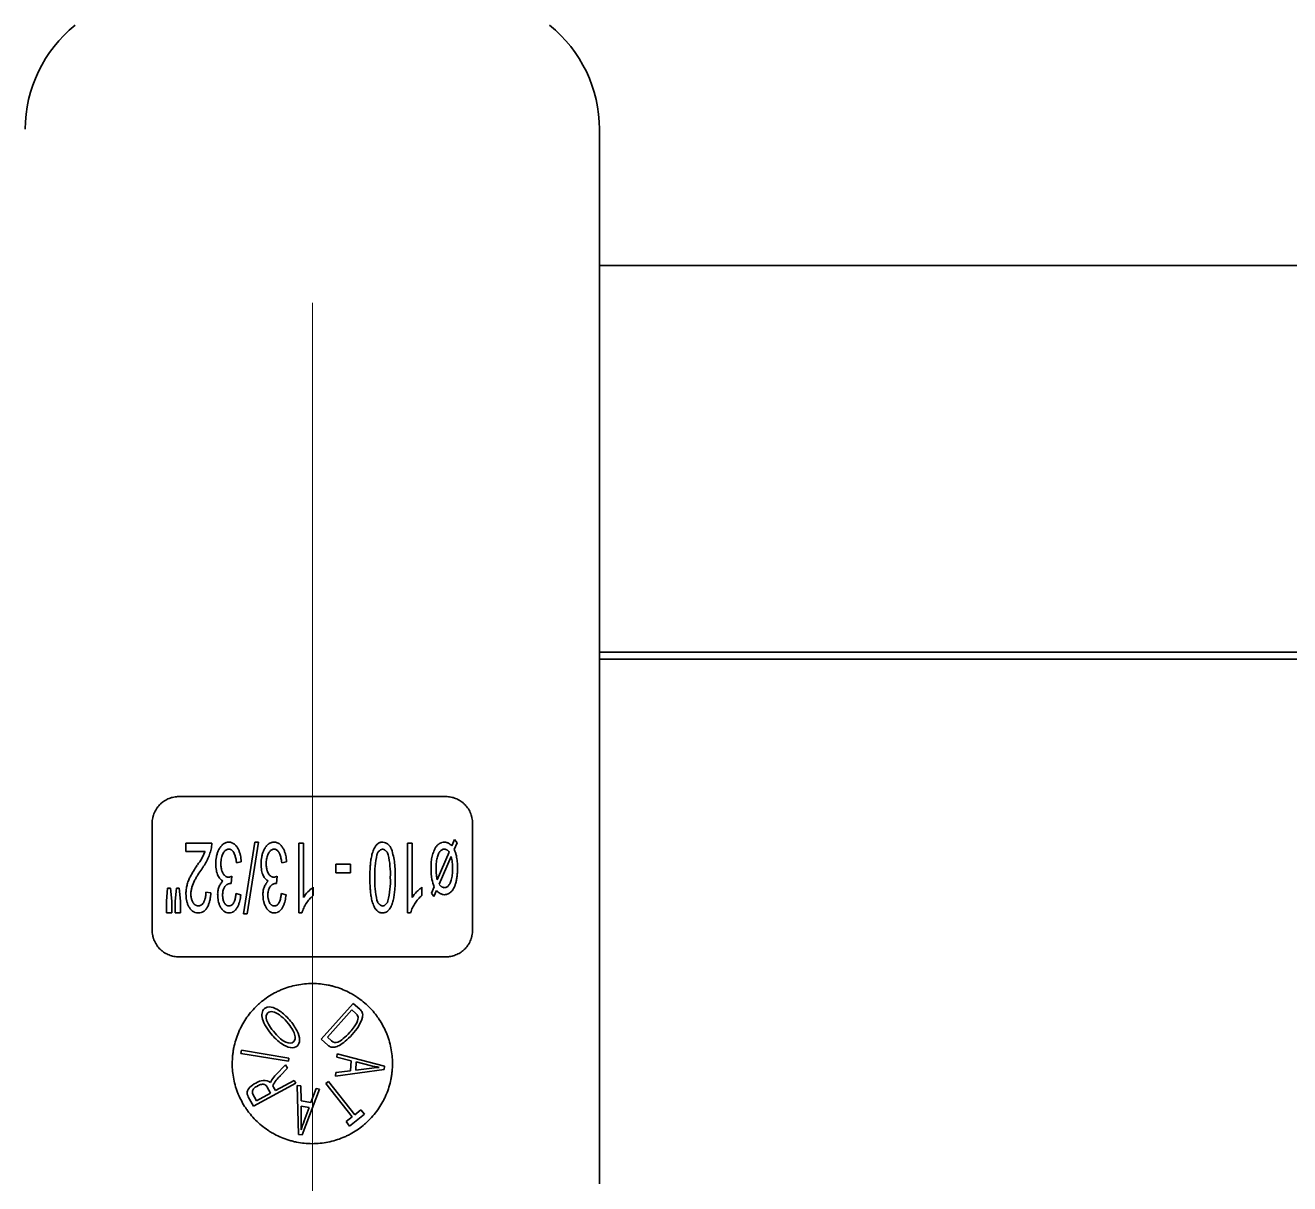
# Model space of a CAD drawing. Extents: x 5997 to 10491, y -672 to 3708.
# Drawn here: x 8643.92 to 8691.27, y 2699.13 to 2742.52 of the extents above; entities that cross this region are included whole.
import ezdxf

# ---------------------------------------------------------------- set-up
doc = ezdxf.new("R2010")
doc.units = 0
doc.header["$LTSCALE"] = 5
doc.layers.get('0').update_dxf_attribs({"linetype": 'CONTINUOUS', "lineweight": 0})
doc.layers.add('1', color=7, linetype='CONTINUOUS', true_color=0xffffff)

msp = doc.modelspace()

# ---------------------------------------------------------------- linework, layer by layer
at = {"color": 4}
msp.add_line((8654.673, 2732.126), (8654.673, 2632.126), dxfattribs=at)
at = {"layer": '1', "color": 7, "linetype": 'Continuous', "lineweight": 35}
for p, q in [((8665.423, 2699.126), (8665.423, 2738.626)), ((9198.073, 2733.526), (8665.423, 2733.526)), ((8850.538, 2719.037), (8665.423, 2719.037)), ((8850.551, 2718.778), (8665.423, 2718.778)), ((8659.673, 2713.626), (8649.673, 2713.626)), ((8648.673, 2708.626), (8648.673, 2712.626)), ((8660.673, 2712.626), (8660.673, 2708.626)), ((8649.939, 2711.879), (8650.904, 2711.879)), ((8649.939, 2711.879), (8649.939, 2711.571)), ((8652.093, 2709.235), (8652.515, 2711.922)), ((8652.659, 2711.922), (8652.237, 2709.235)), ((8652.515, 2711.922), (8652.659, 2711.922)), ((8654.164, 2711.879), (8654.342, 2711.879)), ((8654.164, 2711.879), (8654.164, 2709.279)), ((8654.342, 2709.845), (8654.342, 2711.879)), ((8658.234, 2711.879), (8658.412, 2711.879)), ((8658.234, 2711.879), (8658.234, 2709.279)), ((8658.412, 2709.845), (8658.412, 2711.879)), ((8659.897, 2711.778), (8660, 2712.017)), ((8660.095, 2711.89), (8659.988, 2711.643)), ((8660, 2712.017), (8660.095, 2711.89)), ((8650.654, 2711.571), (8649.939, 2711.571)), ((8659.35, 2710.513), (8659.796, 2711.548)), ((8659.875, 2711.381), (8659.425, 2710.341)), ((8652.009, 2711.189), (8651.831, 2711.147)), ((8653.706, 2711.189), (8653.527, 2711.147)), ((8655.551, 2711.098), (8656.102, 2711.098)), ((8655.551, 2711.098), (8655.551, 2710.777)), ((8656.102, 2710.777), (8656.102, 2711.098)), ((8651.637, 2710.366), (8651.657, 2710.646)), ((8653.333, 2710.367), (8653.353, 2710.646)), ((8656.102, 2710.777), (8655.551, 2710.777)), ((8649.205, 2709.705), (8649.253, 2710.2)), ((8649.253, 2710.2), (8649.36, 2710.2)), ((8649.36, 2710.2), (8649.409, 2709.705)), ((8649.534, 2709.705), (8649.58, 2710.2)), ((8649.58, 2710.2), (8649.689, 2710.2)), ((8649.689, 2710.2), (8649.738, 2709.705)), ((8650.686, 2710.053), (8650.87, 2710.02)), ((8651.813, 2710), (8651.992, 2709.942)), ((8653.51, 2710), (8653.688, 2709.942)), ((8654.701, 2709.92), (8654.701, 2710.229)), ((8658.771, 2709.92), (8658.771, 2710.229)), ((8659.13, 2710.004), (8659.237, 2710.25)), ((8659.227, 2709.879), (8659.13, 2710.004)), ((8659.324, 2710.106), (8659.227, 2709.879)), ((8649.205, 2709.705), (8649.205, 2709.279)), ((8649.409, 2709.279), (8649.409, 2709.705)), ((8649.534, 2709.705), (8649.534, 2709.279)), ((8649.738, 2709.279), (8649.738, 2709.705)), ((8649.409, 2709.279), (8649.205, 2709.279)), ((8649.738, 2709.279), (8649.534, 2709.279)), ((8652.237, 2709.235), (8652.093, 2709.235)), ((8654.278, 2709.279), (8654.164, 2709.279)), ((8658.352, 2709.279), (8658.234, 2709.279)), ((8649.673, 2707.626), (8659.673, 2707.626)), ((8656.205, 2705.878), (8655.006, 2704.535)), ((8655.237, 2704.614), (8656.152, 2705.64)), ((8656.152, 2705.64), (8656.306, 2705.502)), ((8656.448, 2705.661), (8656.205, 2705.878)), ((8655.006, 2704.535), (8655.248, 2704.319)), ((8655.391, 2704.477), (8655.237, 2704.614)), ((8652.019, 2704.127), (8652, 2704.01)), ((8652, 2704.01), (8653.775, 2703.716)), ((8653.795, 2703.834), (8652.019, 2704.127)), ((8653.775, 2703.716), (8653.795, 2703.834)), ((8655.589, 2703.866), (8655.597, 2703.992)), ((8655.589, 2703.866), (8656.127, 2703.735)), ((8657.372, 2703.535), (8655.597, 2703.992)), ((8656.127, 2703.735), (8656.104, 2703.357)), ((8656.299, 2703.382), (8656.318, 2703.687)), ((8656.318, 2703.687), (8656.84, 2703.556)), ((8653.673, 2703.584), (8653.31, 2703.209)), ((8653.47, 2703.171), (8653.744, 2703.454)), ((8653.744, 2703.454), (8653.673, 2703.584)), ((8655.545, 2703.151), (8657.364, 2703.408)), ((8655.545, 2703.151), (8655.553, 2703.287)), ((8656.104, 2703.357), (8655.553, 2703.287)), ((8656.803, 2703.444), (8656.299, 2703.382)), ((8657.372, 2703.535), (8657.364, 2703.408)), ((8652.464, 2702.033), (8654.049, 2702.887)), ((8652.986, 2702.74), (8653.107, 2702.515)), ((8653.288, 2702.613), (8653.218, 2702.743)), ((8653.992, 2702.992), (8653.288, 2702.613)), ((8654.049, 2702.887), (8653.992, 2702.992)), ((8654.239, 2702.788), (8654.105, 2702.811)), ((8654.105, 2702.811), (8654.16, 2700.975)), ((8654.239, 2702.788), (8654.248, 2702.234)), ((8655.276, 2702.956), (8655.183, 2702.882)), ((8655.183, 2702.882), (8656.166, 2701.636)), ((8656.26, 2701.71), (8655.276, 2702.956)), ((8652.275, 2702.385), (8652.464, 2702.033)), ((8652.583, 2702.233), (8652.433, 2702.511)), ((8653.107, 2702.515), (8652.583, 2702.233)), ((8654.286, 2700.953), (8654.935, 2702.667)), ((8654.811, 2702.689), (8654.621, 2702.169)), ((8654.935, 2702.667), (8654.811, 2702.689)), ((8654.621, 2702.169), (8654.248, 2702.234)), ((8654.251, 2702.037), (8654.258, 2701.529)), ((8654.251, 2702.037), (8654.553, 2701.984)), ((8654.553, 2701.984), (8654.365, 2701.479)), ((8656.492, 2701.893), (8656.26, 2701.71)), ((8656.624, 2701.727), (8656.492, 2701.893)), ((8656.166, 2701.636), (8655.933, 2701.452)), ((8655.933, 2701.452), (8656.065, 2701.285)), ((8656.065, 2701.285), (8656.624, 2701.727)), ((8654.16, 2700.975), (8654.286, 2700.953))]:
    msp.add_line(p, q, dxfattribs=at)
for centre, radius, start, end in [((8648.923, 2738.626), 5, 128.8492, 180), ((8660.423, 2738.626), 5, 0, 51.1508), ((8656.178, 2705.358), 0.405, 27.0957, 48.2605), ((8655.053, 2705.825), 1.569, 315.1419, 342.8269), ((8656.131, 2705.306), 0.263, 17.1388, 48.2605), ((8656.241, 2705.434), 0.317, 346.8867, 20.1022), ((8655.544, 2704.648), 0.23, 228.2605, 291.4392), ((8657.875, 2695.403), 8.112, 94.9161, 97.5911), ((8657.885, 2707.727), 4.3, 255.9385, 260.5571), ((8652.664, 2702.551), 0.235, 101.8972, 189.9808), ((8652.854, 2702.534), 0.462, 56.3406, 129.2567), ((8653.486, 2702.814), 0.39, 149.005, 164.3647), ((8654.357, 2702.193), 1.459, 135.875, 145.744), ((8654.037, 2702.43), 0.922, 127.4414, 155.8018), ((8653.394, 2702.837), 0.2, 188.3447, 208.311), ((8646.148, 2701.348), 8.112, 358.6035, 1.2786), ((8658.396, 2699.982), 4.3, 159.6259, 164.2445)]:
    msp.add_arc(centre, radius, start, end, dxfattribs=at)
for points, knots in [([(8648.673, 2712.626), (8648.673, 2712.698), (8648.68, 2712.768), (8648.699, 2712.853), (8648.703, 2712.87), (8648.712, 2712.904), (8648.717, 2712.921), (8648.733, 2712.97), (8648.746, 2713.002), (8648.774, 2713.065), (8648.789, 2713.095), (8648.814, 2713.139), (8648.823, 2713.153), (8648.841, 2713.181), (8648.85, 2713.195), (8648.899, 2713.263), (8648.942, 2713.312), (8649.001, 2713.367), (8649.013, 2713.378), (8649.037, 2713.398), (8649.05, 2713.409), (8649.088, 2713.438), (8649.114, 2713.456), (8649.194, 2713.506), (8649.25, 2713.534), (8649.337, 2713.569), (8649.367, 2713.579), (8649.426, 2713.596), (8649.457, 2713.603), (8649.548, 2713.62), (8649.61, 2713.626), (8649.673, 2713.626)], [0, 0, 0, 0, 0.125, 0.125, 0.15625, 0.15625, 0.1875, 0.1875, 0.25, 0.25, 0.3125, 0.3125, 0.34375, 0.34375, 0.375, 0.375, 0.5, 0.5, 0.53125, 0.53125, 0.5625, 0.5625, 0.625, 0.625, 0.75, 0.75, 0.8125, 0.8125, 0.875, 0.875, 1, 1, 1, 1]), ([(8660.673, 2712.626), (8660.673, 2712.698), (8660.665, 2712.768), (8660.647, 2712.853), (8660.643, 2712.87), (8660.634, 2712.904), (8660.629, 2712.921), (8660.612, 2712.97), (8660.6, 2713.002), (8660.572, 2713.065), (8660.557, 2713.095), (8660.532, 2713.139), (8660.523, 2713.153), (8660.505, 2713.181), (8660.495, 2713.195), (8660.447, 2713.263), (8660.404, 2713.312), (8660.345, 2713.367), (8660.333, 2713.378), (8660.308, 2713.398), (8660.296, 2713.409), (8660.258, 2713.438), (8660.232, 2713.456), (8660.152, 2713.506), (8660.096, 2713.534), (8660.008, 2713.569), (8659.979, 2713.579), (8659.919, 2713.596), (8659.889, 2713.603), (8659.798, 2713.62), (8659.736, 2713.626), (8659.673, 2713.626)], [0, 0, 0, 0, 0.125, 0.125, 0.15625, 0.15625, 0.1875, 0.1875, 0.25, 0.25, 0.3125, 0.3125, 0.34375, 0.34375, 0.375, 0.375, 0.5, 0.5, 0.53125, 0.53125, 0.5625, 0.5625, 0.625, 0.625, 0.75, 0.75, 0.8125, 0.8125, 0.875, 0.875, 1, 1, 1, 1]), ([(8651.548, 2711.922), (8651.526, 2711.922), (8651.494, 2711.92), (8651.463, 2711.913), (8651.443, 2711.907), (8651.433, 2711.904), (8651.403, 2711.892), (8651.384, 2711.883), (8651.356, 2711.866), (8651.347, 2711.86), (8651.33, 2711.847), (8651.322, 2711.84), (8651.297, 2711.818), (8651.282, 2711.803), (8651.254, 2711.771), (8651.24, 2711.754), (8651.215, 2711.718), (8651.203, 2711.7), (8651.181, 2711.662), (8651.171, 2711.642), (8651.143, 2711.584), (8651.127, 2711.543), (8651.106, 2711.48), (8651.1, 2711.459), (8651.089, 2711.416), (8651.084, 2711.395), (8651.063, 2711.286), (8651.056, 2711.198), (8651.056, 2711.11)], [0, 0, 0, 0, 0.0625, 0.09375, 0.09375, 0.125, 0.125, 0.1875, 0.1875, 0.21875, 0.21875, 0.25, 0.25, 0.3125, 0.3125, 0.375, 0.375, 0.4375, 0.4375, 0.5, 0.5, 0.625, 0.625, 0.6875, 0.6875, 0.75, 0.75, 1, 1, 1, 1]), ([(8652.009, 2711.189), (8652.007, 2711.229), (8652.004, 2711.269), (8651.993, 2711.347), (8651.987, 2711.386), (8651.97, 2711.464), (8651.959, 2711.502), (8651.941, 2711.558), (8651.934, 2711.577), (8651.919, 2711.614), (8651.911, 2711.632), (8651.885, 2711.686), (8651.865, 2711.721), (8651.83, 2711.769), (8651.818, 2711.784), (8651.798, 2711.806), (8651.791, 2711.813), (8651.776, 2711.827), (8651.769, 2711.834), (8651.746, 2711.853), (8651.731, 2711.864), (8651.705, 2711.88), (8651.697, 2711.885), (8651.679, 2711.893), (8651.653, 2711.905), (8651.625, 2711.913), (8651.596, 2711.919), (8651.587, 2711.92), (8651.567, 2711.922), (8651.557, 2711.922), (8651.548, 2711.922)], [0, 0, 0, 0, 0.125, 0.125, 0.25, 0.25, 0.375, 0.375, 0.4375, 0.4375, 0.5, 0.5, 0.625, 0.625, 0.6875, 0.6875, 0.71875, 0.71875, 0.75, 0.75, 0.8125, 0.8125, 0.84375, 0.84375, 0.875, 0.9375, 0.9375, 0.96875, 0.96875, 1, 1, 1, 1]), ([(8653.244, 2711.922), (8653.222, 2711.922), (8653.19, 2711.919), (8653.158, 2711.912), (8653.137, 2711.906), (8653.126, 2711.903), (8653.096, 2711.891), (8653.077, 2711.881), (8653.049, 2711.863), (8653.04, 2711.857), (8653.023, 2711.844), (8653.014, 2711.837), (8652.99, 2711.815), (8652.975, 2711.799), (8652.946, 2711.766), (8652.933, 2711.749), (8652.914, 2711.722), (8652.908, 2711.713), (8652.897, 2711.694), (8652.88, 2711.666), (8652.865, 2711.638), (8652.837, 2711.579), (8652.821, 2711.538), (8652.801, 2711.476), (8652.795, 2711.455), (8652.784, 2711.412), (8652.78, 2711.391), (8652.759, 2711.284), (8652.753, 2711.197), (8652.753, 2711.11)], [0, 0, 0, 0, 0.0625, 0.09375, 0.09375, 0.125, 0.125, 0.1875, 0.1875, 0.21875, 0.21875, 0.25, 0.25, 0.3125, 0.3125, 0.375, 0.375, 0.40625, 0.40625, 0.4375, 0.5, 0.5, 0.625, 0.625, 0.6875, 0.6875, 0.75, 0.75, 1, 1, 1, 1]), ([(8653.706, 2711.189), (8653.701, 2711.268), (8653.692, 2711.346), (8653.667, 2711.461), (8653.657, 2711.498), (8653.638, 2711.554), (8653.632, 2711.573), (8653.617, 2711.61), (8653.609, 2711.628), (8653.583, 2711.682), (8653.564, 2711.717), (8653.529, 2711.765), (8653.516, 2711.781), (8653.49, 2711.811), (8653.476, 2711.824), (8653.454, 2711.844), (8653.446, 2711.85), (8653.43, 2711.862), (8653.422, 2711.867), (8653.396, 2711.883), (8653.379, 2711.892), (8653.351, 2711.903), (8653.342, 2711.907), (8653.323, 2711.912), (8653.313, 2711.915), (8653.284, 2711.92), (8653.264, 2711.922), (8653.244, 2711.922)], [0, 0, 0, 0, 0.25, 0.25, 0.375, 0.375, 0.4375, 0.4375, 0.5, 0.5, 0.625, 0.625, 0.6875, 0.6875, 0.75, 0.75, 0.78125, 0.78125, 0.8125, 0.8125, 0.875, 0.875, 0.90625, 0.90625, 0.9375, 0.9375, 1, 1, 1, 1]), ([(8656.827, 2710.596), (8656.827, 2710.661), (8656.828, 2710.725), (8656.831, 2710.853), (8656.834, 2710.917), (8656.842, 2711.045), (8656.848, 2711.108), (8656.863, 2711.236), (8656.872, 2711.299), (8656.891, 2711.393), (8656.897, 2711.425), (8656.913, 2711.487), (8656.922, 2711.517), (8656.941, 2711.578), (8656.952, 2711.609), (8656.978, 2711.668), (8656.992, 2711.696), (8657.016, 2711.738), (8657.024, 2711.751), (8657.043, 2711.778), (8657.052, 2711.79), (8657.073, 2711.814), (8657.083, 2711.826), (8657.106, 2711.848), (8657.119, 2711.858), (8657.144, 2711.877), (8657.158, 2711.885), (8657.179, 2711.895), (8657.186, 2711.899), (8657.201, 2711.905), (8657.208, 2711.907), (8657.231, 2711.914), (8657.246, 2711.918), (8657.277, 2711.922), (8657.292, 2711.922), (8657.308, 2711.922)], [0, 0, 0, 0, 0.125, 0.125, 0.25, 0.25, 0.375, 0.375, 0.5, 0.5, 0.5625, 0.5625, 0.625, 0.625, 0.6875, 0.6875, 0.75, 0.75, 0.78125, 0.78125, 0.8125, 0.8125, 0.84375, 0.84375, 0.875, 0.875, 0.90625, 0.90625, 0.921875, 0.921875, 0.9375, 0.9375, 0.96875, 0.96875, 1, 1, 1, 1]), ([(8657.308, 2711.924), (8657.345, 2711.919), (8657.38, 2711.91), (8657.431, 2711.888), (8657.448, 2711.88), (8657.479, 2711.86), (8657.494, 2711.85), (8657.515, 2711.832), (8657.522, 2711.826), (8657.536, 2711.813), (8657.542, 2711.807), (8657.561, 2711.786), (8657.584, 2711.757), (8657.603, 2711.725), (8657.615, 2711.699), (8657.619, 2711.691), (8657.626, 2711.673), (8657.63, 2711.664), (8657.632, 2711.655)], [0, 0, 0, 0, 0.25, 0.25, 0.375, 0.375, 0.5, 0.5, 0.5625, 0.5625, 0.625, 0.625, 0.75, 0.875, 0.875, 0.9375, 0.9375, 1, 1, 1, 1]), ([(8659.288, 2711.72), (8659.306, 2711.751), (8659.327, 2711.778), (8659.357, 2711.809), (8659.364, 2711.814), (8659.376, 2711.826), (8659.383, 2711.831), (8659.403, 2711.847), (8659.431, 2711.866), (8659.46, 2711.881), (8659.483, 2711.891), (8659.491, 2711.894), (8659.506, 2711.9), (8659.514, 2711.902), (8659.553, 2711.914), (8659.585, 2711.919), (8659.617, 2711.921)], [0, 0, 0, 0, 0.25, 0.25, 0.3125, 0.3125, 0.375, 0.375, 0.5, 0.625, 0.625, 0.6875, 0.6875, 0.75, 0.75, 1, 1, 1, 1]), ([(8659.617, 2711.921), (8659.644, 2711.92), (8659.67, 2711.916), (8659.708, 2711.906), (8659.721, 2711.902), (8659.746, 2711.893), (8659.758, 2711.887), (8659.794, 2711.869), (8659.817, 2711.855), (8659.849, 2711.829), (8659.859, 2711.82), (8659.879, 2711.8), (8659.888, 2711.789), (8659.897, 2711.778)], [0, 0, 0, 0, 0.25, 0.25, 0.375, 0.375, 0.5, 0.5, 0.75, 0.75, 0.875, 0.875, 1, 1, 1, 1]), ([(8650.372, 2711.071), (8650.429, 2711.147), (8650.481, 2711.228), (8650.575, 2711.394), (8650.618, 2711.481), (8650.656, 2711.57)], [0, 0, 0, 0, 0.5, 0.5, 1, 1, 1, 1]), ([(8650.883, 2711.656), (8650.866, 2711.588), (8650.846, 2711.521), (8650.799, 2711.391), (8650.746, 2711.264), (8650.68, 2711.144), (8650.626, 2711.056), (8650.607, 2711.027), (8650.569, 2710.97), (8650.549, 2710.942), (8650.528, 2710.915)], [0, 0, 0, 0, 0.25, 0.25, 0.5, 0.75, 0.75, 0.875, 0.875, 1, 1, 1, 1]), ([(8651.831, 2711.147), (8651.825, 2711.2), (8651.817, 2711.253), (8651.801, 2711.331), (8651.795, 2711.357), (8651.781, 2711.409), (8651.773, 2711.434), (8651.754, 2711.484), (8651.743, 2711.508), (8651.724, 2711.543), (8651.717, 2711.554), (8651.701, 2711.576), (8651.693, 2711.587), (8651.675, 2711.606), (8651.665, 2711.615), (8651.649, 2711.626), (8651.644, 2711.63), (8651.633, 2711.637), (8651.627, 2711.64), (8651.609, 2711.648), (8651.597, 2711.652), (8651.572, 2711.657), (8651.559, 2711.659), (8651.546, 2711.659)], [0, 0, 0, 0, 0.25, 0.25, 0.375, 0.375, 0.5, 0.5, 0.625, 0.625, 0.6875, 0.6875, 0.75, 0.75, 0.8125, 0.8125, 0.84375, 0.84375, 0.875, 0.875, 0.9375, 0.9375, 1, 1, 1, 1]), ([(8653.242, 2711.659), (8653.228, 2711.659), (8653.214, 2711.657), (8653.186, 2711.65), (8653.173, 2711.645), (8653.148, 2711.633), (8653.136, 2711.625), (8653.113, 2711.608), (8653.102, 2711.599), (8653.082, 2711.579), (8653.073, 2711.568), (8653.056, 2711.546), (8653.048, 2711.534), (8653.026, 2711.498), (8653.013, 2711.473), (8652.997, 2711.434), (8652.992, 2711.42), (8652.983, 2711.393), (8652.979, 2711.38), (8652.967, 2711.339), (8652.961, 2711.311), (8652.947, 2711.228), (8652.943, 2711.172), (8652.943, 2711.116)], [0, 0, 0, 0, 0.0625, 0.0625, 0.125, 0.125, 0.1875, 0.1875, 0.25, 0.25, 0.3125, 0.3125, 0.375, 0.375, 0.5, 0.5, 0.5625, 0.5625, 0.625, 0.625, 0.75, 0.75, 1, 1, 1, 1]), ([(8657.3, 2711.663), (8657.275, 2711.657), (8657.251, 2711.647), (8657.217, 2711.627), (8657.206, 2711.62), (8657.186, 2711.604), (8657.176, 2711.595), (8657.158, 2711.577), (8657.15, 2711.567), (8657.134, 2711.545), (8657.12, 2711.523), (8657.109, 2711.499), (8657.1, 2711.475), (8657.096, 2711.462), (8657.093, 2711.449)], [0, 0, 0, 0, 0.25, 0.25, 0.375, 0.375, 0.5, 0.5, 0.625, 0.625, 0.75, 0.875, 0.875, 1, 1, 1, 1]), ([(8657.509, 2711.45), (8657.503, 2711.476), (8657.494, 2711.501), (8657.475, 2711.535), (8657.468, 2711.546), (8657.452, 2711.567), (8657.443, 2711.577), (8657.43, 2711.591), (8657.425, 2711.596), (8657.415, 2711.604), (8657.41, 2711.609), (8657.395, 2711.621), (8657.373, 2711.635), (8657.35, 2711.646), (8657.326, 2711.656), (8657.314, 2711.66), (8657.301, 2711.663)], [0, 0, 0, 0, 0.25, 0.25, 0.375, 0.375, 0.5, 0.5, 0.5625, 0.5625, 0.625, 0.625, 0.75, 0.875, 0.875, 1, 1, 1, 1]), ([(8657.638, 2711.657), (8657.692, 2711.484), (8657.73, 2711.31), (8657.763, 2711.045), (8657.771, 2710.956), (8657.777, 2710.777), (8657.776, 2710.687), (8657.772, 2710.597)], [0, 0, 0, 0, 0.5, 0.5, 0.75, 0.75, 1, 1, 1, 1]), ([(8659.119, 2710.939), (8659.115, 2711.008), (8659.116, 2711.075), (8659.126, 2711.21), (8659.136, 2711.277), (8659.157, 2711.376), (8659.165, 2711.409), (8659.184, 2711.474), (8659.194, 2711.506), (8659.229, 2711.601), (8659.255, 2711.662), (8659.286, 2711.721)], [0, 0, 0, 0, 0.25, 0.25, 0.5, 0.5, 0.625, 0.625, 0.75, 0.75, 1, 1, 1, 1]), ([(8659.796, 2711.548), (8659.786, 2711.564), (8659.775, 2711.579), (8659.756, 2711.598), (8659.75, 2711.604), (8659.736, 2711.616), (8659.721, 2711.626), (8659.706, 2711.634), (8659.69, 2711.642), (8659.682, 2711.645), (8659.657, 2711.654), (8659.64, 2711.657), (8659.623, 2711.659)], [0, 0, 0, 0, 0.25, 0.25, 0.375, 0.375, 0.5, 0.625, 0.625, 0.75, 0.75, 1, 1, 1, 1]), ([(8659.924, 2710.935), (8659.926, 2711.011), (8659.922, 2711.086), (8659.906, 2711.235), (8659.893, 2711.308), (8659.875, 2711.381)], [0, 0, 0, 0, 0.5, 0.5, 1, 1, 1, 1]), ([(8650.528, 2710.915), (8650.48, 2710.845), (8650.433, 2710.774), (8650.366, 2710.665), (8650.344, 2710.628), (8650.301, 2710.554), (8650.281, 2710.517), (8650.222, 2710.403), (8650.188, 2710.325), (8650.158, 2710.22), (8650.152, 2710.199), (8650.143, 2710.156), (8650.139, 2710.135), (8650.129, 2710.07), (8650.125, 2710.026), (8650.125, 2709.982)], [0, 0, 0, 0, 0.25, 0.25, 0.375, 0.375, 0.5, 0.5, 0.75, 0.75, 0.8125, 0.8125, 0.875, 0.875, 1, 1, 1, 1]), ([(8651.326, 2710.47), (8651.308, 2710.478), (8651.273, 2710.497), (8651.223, 2710.539), (8651.177, 2710.595), (8651.135, 2710.668), (8651.101, 2710.756), (8651.076, 2710.859), (8651.06, 2710.976), (8651.056, 2711.063), (8651.056, 2711.11)], [0, 0, 0, 0, 0.122262, 0.247653, 0.373044, 0.498435, 0.623827, 0.749218, 0.874609, 1, 1, 1, 1]), ([(8651.246, 2711.116), (8651.246, 2711.061), (8651.25, 2711.008), (8651.264, 2710.929), (8651.269, 2710.903), (8651.28, 2710.865), (8651.284, 2710.852), (8651.293, 2710.826), (8651.298, 2710.814), (8651.314, 2710.776), (8651.326, 2710.753), (8651.348, 2710.719), (8651.355, 2710.709), (8651.372, 2710.688), (8651.381, 2710.678), (8651.401, 2710.66), (8651.411, 2710.652), (8651.433, 2710.637), (8651.445, 2710.631), (8651.468, 2710.621), (8651.481, 2710.617), (8651.5, 2710.613), (8651.507, 2710.612), (8651.52, 2710.611), (8651.526, 2710.61), (8651.533, 2710.61)], [0, 0, 0, 0, 0.25, 0.25, 0.375, 0.375, 0.4375, 0.4375, 0.5, 0.5, 0.625, 0.625, 0.6875, 0.6875, 0.75, 0.75, 0.8125, 0.8125, 0.875, 0.875, 0.9375, 0.9375, 0.96875, 0.96875, 1, 1, 1, 1]), ([(8653.023, 2710.47), (8653.005, 2710.478), (8652.969, 2710.497), (8652.918, 2710.54), (8652.872, 2710.597), (8652.831, 2710.67), (8652.797, 2710.758), (8652.772, 2710.86), (8652.756, 2710.977), (8652.753, 2711.064), (8652.753, 2711.11)], [0, 0, 0, 0, 0.122256, 0.247648, 0.37304, 0.498432, 0.623824, 0.749216, 0.874608, 1, 1, 1, 1]), ([(8652.943, 2711.116), (8652.943, 2711.062), (8652.947, 2711.009), (8652.96, 2710.931), (8652.965, 2710.906), (8652.976, 2710.867), (8652.98, 2710.855), (8652.988, 2710.829), (8652.993, 2710.817), (8653.008, 2710.78), (8653.02, 2710.756), (8653.042, 2710.722), (8653.05, 2710.711), (8653.066, 2710.69), (8653.076, 2710.68), (8653.095, 2710.662), (8653.105, 2710.654), (8653.122, 2710.642), (8653.128, 2710.639), (8653.139, 2710.632), (8653.145, 2710.629), (8653.163, 2710.621), (8653.176, 2710.617), (8653.196, 2710.613), (8653.202, 2710.612), (8653.216, 2710.611), (8653.222, 2710.61), (8653.229, 2710.61)], [0, 0, 0, 0, 0.25, 0.25, 0.375, 0.375, 0.4375, 0.4375, 0.5, 0.5, 0.625, 0.625, 0.6875, 0.6875, 0.75, 0.75, 0.8125, 0.8125, 0.84375, 0.84375, 0.875, 0.875, 0.9375, 0.9375, 0.96875, 0.96875, 1, 1, 1, 1]), ([(8649.94, 2709.99), (8649.94, 2710.045), (8649.944, 2710.099), (8649.957, 2710.207), (8649.967, 2710.26), (8649.987, 2710.338), (8649.994, 2710.364), (8650.01, 2710.416), (8650.019, 2710.442), (8650.048, 2710.518), (8650.07, 2710.567), (8650.095, 2710.614)], [0, 0, 0, 0, 0.25, 0.25, 0.5, 0.5, 0.625, 0.625, 0.75, 0.75, 1, 1, 1, 1]), ([(8651.128, 2709.942), (8651.125, 2709.992), (8651.127, 2710.04), (8651.137, 2710.112), (8651.142, 2710.136), (8651.155, 2710.184), (8651.162, 2710.207), (8651.188, 2710.275), (8651.21, 2710.318), (8651.262, 2710.399), (8651.292, 2710.436), (8651.326, 2710.47)], [0, 0, 0, 0, 0.25, 0.25, 0.375, 0.375, 0.5, 0.5, 0.75, 0.75, 1, 1, 1, 1]), ([(8651.312, 2709.936), (8651.312, 2709.986), (8651.316, 2710.036), (8651.331, 2710.108), (8651.337, 2710.132), (8651.35, 2710.167), (8651.354, 2710.179), (8651.365, 2710.201), (8651.376, 2710.223), (8651.389, 2710.244), (8651.403, 2710.264), (8651.411, 2710.274), (8651.435, 2710.301), (8651.453, 2710.317), (8651.479, 2710.333), (8651.484, 2710.336), (8651.495, 2710.342), (8651.511, 2710.351), (8651.539, 2710.361), (8651.562, 2710.366), (8651.586, 2710.37), (8651.598, 2710.371), (8651.61, 2710.37)], [0, 0, 0, 0, 0.25, 0.25, 0.375, 0.375, 0.4375, 0.4375, 0.5, 0.5625, 0.5625, 0.625, 0.625, 0.75, 0.75, 0.78125, 0.78125, 0.8125, 0.875, 0.9375, 0.9375, 1, 1, 1, 1]), ([(8651.533, 2710.61), (8651.555, 2710.612), (8651.576, 2710.616), (8651.617, 2710.628), (8651.637, 2710.636), (8651.657, 2710.646)], [0, 0, 0, 0, 0.5, 0.5, 1, 1, 1, 1]), ([(8651.637, 2710.366), (8651.632, 2710.368), (8651.628, 2710.368), (8651.618, 2710.37), (8651.614, 2710.37), (8651.609, 2710.371)], [0, 0, 0, 0, 0.5, 0.5, 1, 1, 1, 1]), ([(8652.824, 2709.942), (8652.821, 2709.991), (8652.823, 2710.04), (8652.834, 2710.111), (8652.838, 2710.135), (8652.848, 2710.17), (8652.851, 2710.182), (8652.858, 2710.205), (8652.862, 2710.217), (8652.883, 2710.273), (8652.905, 2710.316), (8652.938, 2710.367), (8652.945, 2710.377), (8652.959, 2710.397), (8652.981, 2710.426), (8653.005, 2710.453), (8653.023, 2710.47)], [0, 0, 0, 0, 0.25, 0.25, 0.375, 0.375, 0.4375, 0.4375, 0.5, 0.5, 0.75, 0.75, 0.8125, 0.8125, 0.875, 1, 1, 1, 1]), ([(8653.307, 2710.37), (8653.282, 2710.371), (8653.258, 2710.367), (8653.229, 2710.358), (8653.223, 2710.356), (8653.211, 2710.352), (8653.195, 2710.345), (8653.179, 2710.336), (8653.158, 2710.322), (8653.148, 2710.314), (8653.13, 2710.298), (8653.121, 2710.29), (8653.105, 2710.271), (8653.098, 2710.262), (8653.083, 2710.241), (8653.077, 2710.231), (8653.059, 2710.199), (8653.049, 2710.177), (8653.037, 2710.142), (8653.034, 2710.13), (8653.027, 2710.106), (8653.024, 2710.094), (8653.012, 2710.034), (8653.008, 2709.986), (8653.008, 2709.936)], [0, 0, 0, 0, 0.125, 0.125, 0.15625, 0.15625, 0.1875, 0.25, 0.25, 0.3125, 0.3125, 0.375, 0.375, 0.4375, 0.4375, 0.5, 0.5, 0.625, 0.625, 0.6875, 0.6875, 0.75, 0.75, 1, 1, 1, 1]), ([(8653.229, 2710.61), (8653.251, 2710.612), (8653.272, 2710.616), (8653.303, 2710.625), (8653.313, 2710.628), (8653.333, 2710.636), (8653.343, 2710.641), (8653.353, 2710.646)], [0, 0, 0, 0, 0.5, 0.5, 0.75, 0.75, 1, 1, 1, 1]), ([(8656.827, 2710.596), (8656.827, 2710.533), (8656.828, 2710.469), (8656.831, 2710.341), (8656.834, 2710.277), (8656.842, 2710.15), (8656.847, 2710.086), (8656.862, 2709.96), (8656.871, 2709.896), (8656.896, 2709.772), (8656.911, 2709.71), (8656.941, 2709.62), (8656.952, 2709.59), (8656.976, 2709.531), (8656.99, 2709.502), (8657.013, 2709.46), (8657.021, 2709.446), (8657.039, 2709.419), (8657.048, 2709.406), (8657.078, 2709.369), (8657.1, 2709.347), (8657.131, 2709.323), (8657.138, 2709.318), (8657.151, 2709.31), (8657.172, 2709.298), (8657.193, 2709.288), (8657.216, 2709.281), (8657.223, 2709.279), (8657.238, 2709.275), (8657.261, 2709.27), (8657.285, 2709.269), (8657.301, 2709.269)], [0, 0, 0, 0, 0.125, 0.125, 0.25, 0.25, 0.375, 0.375, 0.5, 0.5, 0.625, 0.625, 0.6875, 0.6875, 0.75, 0.75, 0.78125, 0.78125, 0.8125, 0.8125, 0.875, 0.875, 0.890625, 0.890625, 0.90625, 0.9375, 0.9375, 0.953125, 0.953125, 0.96875, 1, 1, 1, 1]), ([(8657.776, 2710.596), (8657.776, 2710.532), (8657.775, 2710.468), (8657.772, 2710.34), (8657.769, 2710.276), (8657.761, 2710.149), (8657.755, 2710.085), (8657.74, 2709.958), (8657.731, 2709.894), (8657.713, 2709.801), (8657.706, 2709.769), (8657.691, 2709.708), (8657.682, 2709.677), (8657.668, 2709.631), (8657.662, 2709.616), (8657.651, 2709.586), (8657.646, 2709.571), (8657.627, 2709.527), (8657.613, 2709.498), (8657.589, 2709.457), (8657.581, 2709.443), (8657.563, 2709.417), (8657.544, 2709.392), (8657.523, 2709.368), (8657.506, 2709.352), (8657.5, 2709.347), (8657.488, 2709.336), (8657.482, 2709.331), (8657.463, 2709.317), (8657.45, 2709.309), (8657.429, 2709.298), (8657.422, 2709.295), (8657.408, 2709.289), (8657.4, 2709.286), (8657.363, 2709.273), (8657.332, 2709.269), (8657.301, 2709.269)], [0, 0, 0, 0, 0.125, 0.125, 0.25, 0.25, 0.375, 0.375, 0.5, 0.5, 0.5625, 0.5625, 0.625, 0.625, 0.65625, 0.65625, 0.6875, 0.6875, 0.75, 0.75, 0.78125, 0.78125, 0.8125, 0.84375, 0.84375, 0.859375, 0.859375, 0.875, 0.875, 0.90625, 0.90625, 0.921875, 0.921875, 0.9375, 0.9375, 1, 1, 1, 1]), ([(8659.425, 2710.34), (8659.435, 2710.323), (8659.448, 2710.307), (8659.468, 2710.285), (8659.476, 2710.279), (8659.491, 2710.266), (8659.499, 2710.26), (8659.523, 2710.244), (8659.54, 2710.236), (8659.576, 2710.222), (8659.595, 2710.218), (8659.613, 2710.215)], [0, 0, 0, 0, 0.25, 0.25, 0.375, 0.375, 0.5, 0.5, 0.75, 0.75, 1, 1, 1, 1]), ([(8650.396, 2709.269), (8650.358, 2709.269), (8650.322, 2709.274), (8650.277, 2709.289), (8650.268, 2709.292), (8650.251, 2709.3), (8650.225, 2709.312), (8650.201, 2709.327), (8650.178, 2709.344), (8650.17, 2709.35), (8650.156, 2709.363), (8650.148, 2709.369), (8650.128, 2709.39), (8650.115, 2709.404), (8650.09, 2709.435), (8650.079, 2709.451), (8650.058, 2709.484), (8650.048, 2709.502), (8650.021, 2709.555), (8650.006, 2709.592), (8649.987, 2709.649), (8649.981, 2709.669), (8649.971, 2709.708), (8649.967, 2709.728), (8649.955, 2709.787), (8649.95, 2709.828), (8649.942, 2709.908), (8649.941, 2709.949), (8649.941, 2709.99)], [0, 0, 0, 0, 0.125, 0.125, 0.15625, 0.15625, 0.1875, 0.25, 0.25, 0.28125, 0.28125, 0.3125, 0.3125, 0.375, 0.375, 0.4375, 0.4375, 0.5, 0.5, 0.625, 0.625, 0.6875, 0.6875, 0.75, 0.75, 0.875, 0.875, 1, 1, 1, 1]), ([(8650.125, 2709.982), (8650.125, 2709.932), (8650.129, 2709.882), (8650.141, 2709.821), (8650.144, 2709.809), (8650.15, 2709.785), (8650.153, 2709.773), (8650.165, 2709.738), (8650.174, 2709.715), (8650.19, 2709.682), (8650.196, 2709.671), (8650.208, 2709.65), (8650.222, 2709.63), (8650.237, 2709.612), (8650.25, 2709.599), (8650.254, 2709.594), (8650.263, 2709.586), (8650.267, 2709.582), (8650.281, 2709.571), (8650.291, 2709.565), (8650.306, 2709.556), (8650.311, 2709.553), (8650.322, 2709.548), (8650.327, 2709.546), (8650.354, 2709.536), (8650.377, 2709.532), (8650.4, 2709.532)], [0, 0, 0, 0, 0.25, 0.25, 0.3125, 0.3125, 0.375, 0.375, 0.5, 0.5, 0.5625, 0.5625, 0.625, 0.6875, 0.6875, 0.71875, 0.71875, 0.75, 0.75, 0.8125, 0.8125, 0.84375, 0.84375, 0.875, 0.875, 1, 1, 1, 1]), ([(8650.396, 2709.269), (8650.435, 2709.269), (8650.474, 2709.274), (8650.521, 2709.288), (8650.53, 2709.292), (8650.548, 2709.299), (8650.575, 2709.311), (8650.6, 2709.327), (8650.633, 2709.351), (8650.648, 2709.364), (8650.677, 2709.393), (8650.69, 2709.409), (8650.715, 2709.441), (8650.726, 2709.459), (8650.747, 2709.494), (8650.757, 2709.513), (8650.783, 2709.569), (8650.798, 2709.608), (8650.816, 2709.668), (8650.822, 2709.688), (8650.832, 2709.729), (8650.836, 2709.75), (8650.848, 2709.811), (8650.855, 2709.852), (8650.864, 2709.936), (8650.868, 2709.978), (8650.87, 2710.02)], [0, 0, 0, 0, 0.125, 0.125, 0.15625, 0.15625, 0.1875, 0.25, 0.25, 0.3125, 0.3125, 0.375, 0.375, 0.4375, 0.4375, 0.5, 0.5, 0.625, 0.625, 0.6875, 0.6875, 0.75, 0.75, 0.875, 0.875, 1, 1, 1, 1]), ([(8650.686, 2710.053), (8650.685, 2709.997), (8650.682, 2709.942), (8650.669, 2709.859), (8650.664, 2709.832), (8650.654, 2709.791), (8650.65, 2709.778), (8650.642, 2709.751), (8650.637, 2709.738), (8650.627, 2709.712), (8650.621, 2709.7), (8650.609, 2709.675), (8650.602, 2709.663), (8650.58, 2709.628), (8650.563, 2709.607), (8650.538, 2709.584), (8650.533, 2709.58), (8650.523, 2709.572), (8650.506, 2709.56), (8650.489, 2709.551), (8650.47, 2709.544), (8650.464, 2709.542), (8650.452, 2709.538), (8650.433, 2709.534), (8650.413, 2709.532), (8650.4, 2709.532)], [0, 0, 0, 0, 0.25, 0.25, 0.375, 0.375, 0.4375, 0.4375, 0.5, 0.5, 0.5625, 0.5625, 0.625, 0.625, 0.75, 0.75, 0.78125, 0.78125, 0.8125, 0.875, 0.875, 0.90625, 0.90625, 0.9375, 1, 1, 1, 1]), ([(8651.554, 2709.269), (8651.518, 2709.269), (8651.483, 2709.275), (8651.415, 2709.301), (8651.384, 2709.319), (8651.327, 2709.365), (8651.302, 2709.391), (8651.269, 2709.434), (8651.259, 2709.45), (8651.239, 2709.481), (8651.23, 2709.497), (8651.205, 2709.546), (8651.191, 2709.579), (8651.167, 2709.649), (8651.157, 2709.685), (8651.142, 2709.758), (8651.137, 2709.794), (8651.129, 2709.868), (8651.128, 2709.905), (8651.128, 2709.942)], [0, 0, 0, 0, 0.125, 0.125, 0.25, 0.25, 0.375, 0.375, 0.4375, 0.4375, 0.5, 0.5, 0.625, 0.625, 0.75, 0.75, 0.875, 0.875, 1, 1, 1, 1]), ([(8651.312, 2709.936), (8651.312, 2709.893), (8651.315, 2709.849), (8651.326, 2709.785), (8651.331, 2709.764), (8651.343, 2709.722), (8651.351, 2709.701), (8651.364, 2709.671), (8651.369, 2709.662), (8651.38, 2709.643), (8651.385, 2709.633), (8651.404, 2709.606), (8651.418, 2709.59), (8651.438, 2709.573), (8651.442, 2709.569), (8651.45, 2709.563), (8651.455, 2709.56), (8651.468, 2709.551), (8651.478, 2709.546), (8651.492, 2709.54), (8651.497, 2709.539), (8651.508, 2709.536), (8651.513, 2709.534), (8651.528, 2709.531), (8651.539, 2709.53), (8651.55, 2709.53)], [0, 0, 0, 0, 0.25, 0.25, 0.375, 0.375, 0.5, 0.5, 0.5625, 0.5625, 0.625, 0.625, 0.75, 0.75, 0.78125, 0.78125, 0.8125, 0.8125, 0.875, 0.875, 0.90625, 0.90625, 0.9375, 0.9375, 1, 1, 1, 1]), ([(8651.55, 2709.53), (8651.574, 2709.53), (8651.597, 2709.535), (8651.63, 2709.549), (8651.641, 2709.555), (8651.66, 2709.569), (8651.669, 2709.577), (8651.695, 2709.603), (8651.71, 2709.623), (8651.729, 2709.655), (8651.734, 2709.666), (8651.745, 2709.688), (8651.75, 2709.699), (8651.763, 2709.733), (8651.771, 2709.757), (8651.784, 2709.804), (8651.789, 2709.828), (8651.803, 2709.901), (8651.809, 2709.951), (8651.813, 2710)], [0, 0, 0, 0, 0.125, 0.125, 0.1875, 0.1875, 0.25, 0.25, 0.375, 0.375, 0.4375, 0.4375, 0.5, 0.5, 0.625, 0.625, 0.75, 0.75, 1, 1, 1, 1]), ([(8651.554, 2709.269), (8651.59, 2709.269), (8651.624, 2709.275), (8651.667, 2709.29), (8651.675, 2709.294), (8651.691, 2709.302), (8651.715, 2709.314), (8651.737, 2709.33), (8651.758, 2709.347), (8651.765, 2709.353), (8651.778, 2709.366), (8651.798, 2709.385), (8651.815, 2709.407), (8651.836, 2709.436), (8651.846, 2709.451), (8651.865, 2709.483), (8651.874, 2709.499), (8651.898, 2709.549), (8651.912, 2709.583), (8651.936, 2709.652), (8651.946, 2709.688), (8651.963, 2709.759), (8651.971, 2709.796), (8651.983, 2709.869), (8651.988, 2709.906), (8651.992, 2709.942)], [0, 0, 0, 0, 0.125, 0.125, 0.15625, 0.15625, 0.1875, 0.25, 0.25, 0.28125, 0.28125, 0.3125, 0.375, 0.375, 0.4375, 0.4375, 0.5, 0.5, 0.625, 0.625, 0.75, 0.75, 0.875, 0.875, 1, 1, 1, 1]), ([(8653.25, 2709.269), (8653.232, 2709.269), (8653.213, 2709.27), (8653.187, 2709.275), (8653.178, 2709.277), (8653.16, 2709.282), (8653.151, 2709.285), (8653.126, 2709.295), (8653.109, 2709.303), (8653.086, 2709.317), (8653.078, 2709.322), (8653.063, 2709.333), (8653.056, 2709.339), (8653.02, 2709.368), (8652.996, 2709.395), (8652.963, 2709.438), (8652.952, 2709.454), (8652.933, 2709.485), (8652.924, 2709.501), (8652.9, 2709.55), (8652.886, 2709.583), (8652.868, 2709.635), (8652.863, 2709.653), (8652.853, 2709.689), (8652.849, 2709.706), (8652.838, 2709.76), (8652.833, 2709.796), (8652.826, 2709.869), (8652.824, 2709.906), (8652.824, 2709.942)], [0, 0, 0, 0, 0.0625, 0.0625, 0.09375, 0.09375, 0.125, 0.125, 0.1875, 0.1875, 0.21875, 0.21875, 0.25, 0.25, 0.375, 0.375, 0.4375, 0.4375, 0.5, 0.5, 0.625, 0.625, 0.6875, 0.6875, 0.75, 0.75, 0.875, 0.875, 1, 1, 1, 1]), ([(8653.008, 2709.936), (8653.008, 2709.893), (8653.011, 2709.85), (8653.022, 2709.787), (8653.027, 2709.766), (8653.036, 2709.735), (8653.039, 2709.725), (8653.047, 2709.704), (8653.051, 2709.694), (8653.064, 2709.664), (8653.074, 2709.645), (8653.092, 2709.618), (8653.098, 2709.609), (8653.113, 2709.593), (8653.12, 2709.585), (8653.136, 2709.57), (8653.145, 2709.564), (8653.163, 2709.552), (8653.173, 2709.547), (8653.192, 2709.539), (8653.203, 2709.536), (8653.224, 2709.531), (8653.235, 2709.53), (8653.246, 2709.53)], [0, 0, 0, 0, 0.25, 0.25, 0.375, 0.375, 0.4375, 0.4375, 0.5, 0.5, 0.625, 0.625, 0.6875, 0.6875, 0.75, 0.75, 0.8125, 0.8125, 0.875, 0.875, 0.9375, 0.9375, 1, 1, 1, 1]), ([(8653.246, 2709.53), (8653.258, 2709.53), (8653.27, 2709.531), (8653.288, 2709.535), (8653.294, 2709.537), (8653.306, 2709.541), (8653.312, 2709.543), (8653.328, 2709.55), (8653.339, 2709.557), (8653.354, 2709.567), (8653.359, 2709.571), (8653.368, 2709.579), (8653.381, 2709.592), (8653.393, 2709.606), (8653.407, 2709.626), (8653.414, 2709.636), (8653.433, 2709.668), (8653.443, 2709.69), (8653.46, 2709.736), (8653.468, 2709.759), (8653.48, 2709.807), (8653.486, 2709.831), (8653.499, 2709.903), (8653.505, 2709.951), (8653.51, 2710)], [0, 0, 0, 0, 0.0625, 0.0625, 0.09375, 0.09375, 0.125, 0.125, 0.1875, 0.1875, 0.21875, 0.21875, 0.25, 0.3125, 0.3125, 0.375, 0.375, 0.5, 0.5, 0.625, 0.625, 0.75, 0.75, 1, 1, 1, 1]), ([(8653.25, 2709.269), (8653.287, 2709.269), (8653.322, 2709.275), (8653.365, 2709.291), (8653.374, 2709.295), (8653.39, 2709.303), (8653.414, 2709.316), (8653.436, 2709.332), (8653.458, 2709.35), (8653.464, 2709.356), (8653.478, 2709.369), (8653.484, 2709.375), (8653.502, 2709.396), (8653.514, 2709.41), (8653.535, 2709.439), (8653.545, 2709.455), (8653.564, 2709.487), (8653.572, 2709.503), (8653.596, 2709.552), (8653.61, 2709.586), (8653.633, 2709.655), (8653.643, 2709.69), (8653.66, 2709.761), (8653.667, 2709.797), (8653.679, 2709.87), (8653.684, 2709.906), (8653.688, 2709.942)], [0, 0, 0, 0, 0.125, 0.125, 0.15625, 0.15625, 0.1875, 0.25, 0.25, 0.28125, 0.28125, 0.3125, 0.3125, 0.375, 0.375, 0.4375, 0.4375, 0.5, 0.5, 0.625, 0.625, 0.75, 0.75, 0.875, 0.875, 1, 1, 1, 1]), ([(8654.701, 2709.92), (8654.65, 2709.877), (8654.604, 2709.831), (8654.518, 2709.733), (8654.479, 2709.681), (8654.434, 2709.612), (8654.426, 2709.598), (8654.409, 2709.57), (8654.4, 2709.556), (8654.377, 2709.512), (8654.362, 2709.483), (8654.321, 2709.393), (8654.298, 2709.332), (8654.279, 2709.269)], [0, 0, 0, 0, 0.25, 0.25, 0.5, 0.5, 0.5625, 0.5625, 0.625, 0.625, 0.75, 0.75, 1, 1, 1, 1]), ([(8654.342, 2709.845), (8654.389, 2709.921), (8654.443, 2709.991), (8654.562, 2710.119), (8654.628, 2710.177), (8654.701, 2710.229)], [0, 0, 0, 0, 0.5, 0.5, 1, 1, 1, 1]), ([(8658.771, 2709.92), (8658.723, 2709.879), (8658.677, 2709.834), (8658.593, 2709.739), (8658.554, 2709.688), (8658.501, 2709.606), (8658.484, 2709.578), (8658.452, 2709.521), (8658.437, 2709.492), (8658.395, 2709.403), (8658.372, 2709.342), (8658.352, 2709.279)], [0, 0, 0, 0, 0.25, 0.25, 0.5, 0.5, 0.625, 0.625, 0.75, 0.75, 1, 1, 1, 1]), ([(8658.413, 2709.845), (8658.46, 2709.922), (8658.514, 2709.992), (8658.604, 2710.088), (8658.635, 2710.119), (8658.685, 2710.162), (8658.702, 2710.176), (8658.736, 2710.204), (8658.753, 2710.217), (8658.771, 2710.229)], [0, 0, 0, 0, 0.5, 0.5, 0.75, 0.75, 0.875, 0.875, 1, 1, 1, 1]), ([(8659.616, 2709.951), (8659.589, 2709.954), (8659.561, 2709.959), (8659.522, 2709.97), (8659.509, 2709.975), (8659.483, 2709.985), (8659.47, 2709.991), (8659.432, 2710.011), (8659.408, 2710.026), (8659.375, 2710.053), (8659.364, 2710.063), (8659.343, 2710.084), (8659.333, 2710.095), (8659.324, 2710.106)], [0, 0, 0, 0, 0.25, 0.25, 0.375, 0.375, 0.5, 0.5, 0.75, 0.75, 0.875, 0.875, 1, 1, 1, 1]), ([(8657.093, 2709.743), (8657.099, 2709.717), (8657.108, 2709.692), (8657.127, 2709.657), (8657.135, 2709.646), (8657.15, 2709.625), (8657.159, 2709.615), (8657.173, 2709.601), (8657.177, 2709.597), (8657.187, 2709.588), (8657.192, 2709.584), (8657.208, 2709.572), (8657.23, 2709.558), (8657.253, 2709.546), (8657.277, 2709.537), (8657.289, 2709.533), (8657.302, 2709.53)], [0, 0, 0, 0, 0.25, 0.25, 0.375, 0.375, 0.5, 0.5, 0.5625, 0.5625, 0.625, 0.625, 0.75, 0.875, 0.875, 1, 1, 1, 1]), ([(8657.303, 2709.529), (8657.327, 2709.534), (8657.349, 2709.542), (8657.381, 2709.559), (8657.391, 2709.565), (8657.411, 2709.579), (8657.429, 2709.594), (8657.445, 2709.612), (8657.461, 2709.631), (8657.468, 2709.641), (8657.48, 2709.661), (8657.486, 2709.672), (8657.495, 2709.694), (8657.499, 2709.706), (8657.502, 2709.718)], [0, 0, 0, 0, 0.25, 0.25, 0.375, 0.375, 0.5, 0.625, 0.625, 0.75, 0.75, 0.875, 0.875, 1, 1, 1, 1]), ([(8648.673, 2708.626), (8648.673, 2708.555), (8648.68, 2708.485), (8648.699, 2708.399), (8648.703, 2708.382), (8648.712, 2708.348), (8648.717, 2708.332), (8648.733, 2708.282), (8648.746, 2708.25), (8648.774, 2708.187), (8648.789, 2708.157), (8648.814, 2708.113), (8648.823, 2708.099), (8648.841, 2708.071), (8648.85, 2708.057), (8648.899, 2707.989), (8648.942, 2707.941), (8649.001, 2707.885), (8649.013, 2707.875), (8649.037, 2707.854), (8649.05, 2707.844), (8649.088, 2707.814), (8649.114, 2707.796), (8649.194, 2707.746), (8649.25, 2707.718), (8649.337, 2707.684), (8649.367, 2707.674), (8649.426, 2707.656), (8649.457, 2707.649), (8649.548, 2707.632), (8649.61, 2707.626), (8649.673, 2707.626)], [0, 0, 0, 0, 0.125, 0.125, 0.15625, 0.15625, 0.1875, 0.1875, 0.25, 0.25, 0.3125, 0.3125, 0.34375, 0.34375, 0.375, 0.375, 0.5, 0.5, 0.53125, 0.53125, 0.5625, 0.5625, 0.625, 0.625, 0.75, 0.75, 0.8125, 0.8125, 0.875, 0.875, 1, 1, 1, 1]), ([(8660.673, 2708.626), (8660.673, 2708.555), (8660.665, 2708.485), (8660.647, 2708.399), (8660.643, 2708.382), (8660.634, 2708.348), (8660.629, 2708.332), (8660.612, 2708.282), (8660.6, 2708.25), (8660.572, 2708.187), (8660.557, 2708.157), (8660.532, 2708.113), (8660.523, 2708.099), (8660.505, 2708.071), (8660.495, 2708.057), (8660.447, 2707.989), (8660.404, 2707.941), (8660.345, 2707.885), (8660.333, 2707.875), (8660.308, 2707.854), (8660.296, 2707.844), (8660.258, 2707.814), (8660.232, 2707.796), (8660.152, 2707.746), (8660.096, 2707.718), (8660.008, 2707.684), (8659.979, 2707.674), (8659.919, 2707.656), (8659.889, 2707.649), (8659.798, 2707.632), (8659.736, 2707.626), (8659.673, 2707.626)], [0, 0, 0, 0, 0.125, 0.125, 0.15625, 0.15625, 0.1875, 0.1875, 0.25, 0.25, 0.3125, 0.3125, 0.34375, 0.34375, 0.375, 0.375, 0.5, 0.5, 0.53125, 0.53125, 0.5625, 0.5625, 0.625, 0.625, 0.75, 0.75, 0.8125, 0.8125, 0.875, 0.875, 1, 1, 1, 1]), ([(8657.673, 2703.626), (8657.673, 2703.725), (8657.668, 2703.824), (8657.649, 2704.019), (8657.62, 2704.213), (8657.572, 2704.404), (8657.536, 2704.522), (8657.529, 2704.545), (8657.513, 2704.592), (8657.505, 2704.616), (8657.48, 2704.686), (8657.462, 2704.732), (8657.406, 2704.868), (8657.322, 2705.044), (8657.222, 2705.211), (8657.14, 2705.333), (8657.112, 2705.373), (8657.068, 2705.433), (8657.053, 2705.452), (8657.023, 2705.491), (8656.946, 2705.587), (8656.799, 2705.749), (8656.583, 2705.945), (8656.426, 2706.062), (8656.324, 2706.131), (8656.303, 2706.144), (8656.262, 2706.171), (8656.199, 2706.21), (8656.135, 2706.246), (8656.006, 2706.315), (8655.83, 2706.399), (8655.646, 2706.466), (8655.505, 2706.509), (8655.457, 2706.522), (8655.385, 2706.54), (8655.361, 2706.546), (8655.313, 2706.557), (8655.192, 2706.583), (8654.973, 2706.616), (8654.777, 2706.626), (8654.581, 2706.626), (8654.482, 2706.622), (8654.284, 2706.602), (8654.186, 2706.588), (8653.993, 2706.55), (8653.803, 2706.502), (8653.618, 2706.436), (8653.505, 2706.389), (8653.482, 2706.38), (8653.437, 2706.36), (8653.414, 2706.349), (8653.347, 2706.318), (8653.303, 2706.296), (8653.174, 2706.227), (8653.006, 2706.126), (8652.85, 2706.011), (8652.736, 2705.918), (8652.699, 2705.886), (8652.644, 2705.836), (8652.626, 2705.82), (8652.59, 2705.786), (8652.502, 2705.7), (8652.355, 2705.538), (8652.18, 2705.304), (8652.079, 2705.137), (8652.021, 2705.028), (8652.009, 2705.006), (8651.987, 2704.962), (8651.954, 2704.896), (8651.924, 2704.829), (8651.867, 2704.694), (8651.801, 2704.51), (8651.753, 2704.32), (8651.723, 2704.175), (8651.714, 2704.126), (8651.703, 2704.053), (8651.7, 2704.028), (8651.694, 2703.979), (8651.679, 2703.856), (8651.673, 2703.732), (8651.673, 2703.632)], [0, 0, 0, 0, 0.03125, 0.03125, 0.0625, 0.09375, 0.09375, 0.101562, 0.101562, 0.109375, 0.109375, 0.125, 0.125, 0.15625, 0.1875, 0.1875, 0.203125, 0.203125, 0.210937, 0.210937, 0.21875, 0.25, 0.28125, 0.3125, 0.3125, 0.320312, 0.320312, 0.328125, 0.34375, 0.34375, 0.375, 0.40625, 0.40625, 0.421875, 0.421875, 0.429687, 0.429687, 0.4375, 0.46875, 0.5, 0.5, 0.53125, 0.53125, 0.5625, 0.5625, 0.59375, 0.625, 0.625, 0.632812, 0.632812, 0.640625, 0.640625, 0.65625, 0.65625, 0.6875, 0.71875, 0.71875, 0.734375, 0.734375, 0.742187, 0.742187, 0.75, 0.78125, 0.8125, 0.84375, 0.84375, 0.851562, 0.851562, 0.859375, 0.875, 0.875, 0.90625, 0.9375, 0.9375, 0.953125, 0.953125, 0.960938, 0.960938, 0.96875, 1, 1, 1, 1]), ([(8656.383, 2705.383), (8656.393, 2705.328), (8656.366, 2705.179), (8656.203, 2704.944), (8656.077, 2704.804)], [0, 0, 0, 0, 0.49788, 1, 1, 1, 1]), ([(8655.248, 2704.319), (8655.289, 2704.283), (8655.375, 2704.234), (8655.512, 2704.231), (8655.676, 2704.295), (8655.899, 2704.447), (8656.074, 2704.617), (8656.165, 2704.718)], [0, 0, 0, 0, 0.200129, 0.400257, 0.600386, 0.800514, 1, 1, 1, 1]), ([(8651.673, 2703.632), (8651.673, 2703.532), (8651.677, 2703.434), (8651.696, 2703.238), (8651.725, 2703.043), (8651.773, 2702.853), (8651.808, 2702.734), (8651.816, 2702.711), (8651.831, 2702.664), (8651.839, 2702.64), (8651.864, 2702.57), (8651.882, 2702.524), (8651.938, 2702.388), (8652.022, 2702.211), (8652.122, 2702.044), (8652.204, 2701.922), (8652.232, 2701.881), (8652.276, 2701.822), (8652.291, 2701.802), (8652.321, 2701.764), (8652.398, 2701.668), (8652.545, 2701.505), (8652.761, 2701.308), (8652.918, 2701.191), (8653.02, 2701.122), (8653.041, 2701.109), (8653.082, 2701.082), (8653.145, 2701.043), (8653.209, 2701.007), (8653.338, 2700.938), (8653.514, 2700.854), (8653.699, 2700.787), (8653.84, 2700.744), (8653.888, 2700.73), (8653.96, 2700.712), (8653.984, 2700.706), (8654.032, 2700.695), (8654.153, 2700.669), (8654.372, 2700.636), (8654.568, 2700.626), (8654.765, 2700.626), (8654.864, 2700.631), (8655.062, 2700.65), (8655.16, 2700.664), (8655.353, 2700.703), (8655.543, 2700.75), (8655.728, 2700.816), (8655.865, 2700.873), (8655.911, 2700.893), (8656, 2700.935), (8656.044, 2700.957), (8656.173, 2701.027), (8656.341, 2701.127), (8656.498, 2701.243), (8656.611, 2701.336), (8656.649, 2701.368), (8656.703, 2701.418), (8656.721, 2701.434), (8656.757, 2701.468), (8656.845, 2701.554), (8656.993, 2701.716), (8657.167, 2701.951), (8657.268, 2702.118), (8657.327, 2702.227), (8657.338, 2702.249), (8657.361, 2702.293), (8657.393, 2702.36), (8657.423, 2702.427), (8657.48, 2702.562), (8657.546, 2702.746), (8657.594, 2702.937), (8657.623, 2703.082), (8657.632, 2703.13), (8657.647, 2703.229), (8657.653, 2703.278), (8657.668, 2703.427), (8657.673, 2703.526), (8657.673, 2703.626)], [0, 0, 0, 0, 0.03125, 0.03125, 0.0625, 0.09375, 0.09375, 0.101562, 0.101562, 0.109375, 0.109375, 0.125, 0.125, 0.15625, 0.1875, 0.1875, 0.203125, 0.203125, 0.210937, 0.210937, 0.21875, 0.25, 0.28125, 0.3125, 0.3125, 0.320312, 0.320312, 0.328125, 0.34375, 0.34375, 0.375, 0.40625, 0.40625, 0.421875, 0.421875, 0.429687, 0.429687, 0.4375, 0.46875, 0.5, 0.5, 0.53125, 0.53125, 0.5625, 0.5625, 0.59375, 0.625, 0.625, 0.640625, 0.640625, 0.65625, 0.65625, 0.6875, 0.71875, 0.71875, 0.734375, 0.734375, 0.742187, 0.742187, 0.75, 0.78125, 0.8125, 0.84375, 0.84375, 0.851562, 0.851562, 0.859375, 0.875, 0.875, 0.90625, 0.9375, 0.9375, 0.953125, 0.953125, 0.96875, 0.96875, 1, 1, 1, 1])]:
    msp.add_open_spline(points, degree=3, knots=knots, dxfattribs=at)
for points in [[(8650.904, 2711.879), (8650.905, 2711.804), (8650.898, 2711.73), (8650.882, 2711.657)], [(8651.546, 2711.659), (8651.53, 2711.659), (8651.5, 2711.655), (8651.454, 2711.636), (8651.41, 2711.605), (8651.368, 2711.559), (8651.329, 2711.499), (8651.296, 2711.425), (8651.269, 2711.338), (8651.251, 2711.235), (8651.246, 2711.157), (8651.246, 2711.116)], [(8653.527, 2711.147), (8653.524, 2711.18), (8653.515, 2711.242), (8653.499, 2711.327), (8653.48, 2711.403), (8653.457, 2711.47), (8653.43, 2711.528), (8653.399, 2711.576), (8653.365, 2711.613), (8653.328, 2711.639), (8653.288, 2711.655), (8653.258, 2711.659), (8653.242, 2711.659)], [(8657.092, 2711.449), (8657.059, 2711.309), (8657.013, 2711.027), (8657.005, 2710.74), (8657.011, 2710.596)], [(8657.593, 2710.596), (8657.598, 2710.741), (8657.59, 2711.027), (8657.543, 2711.31), (8657.51, 2711.45)], [(8659.621, 2711.659), (8659.605, 2711.659), (8659.574, 2711.655), (8659.531, 2711.639), (8659.49, 2711.611), (8659.45, 2711.571), (8659.413, 2711.518), (8659.381, 2711.451), (8659.354, 2711.372), (8659.332, 2711.281), (8659.316, 2711.179), (8659.306, 2711.064), (8659.304, 2710.98), (8659.304, 2710.935)], [(8659.988, 2711.643), (8660.005, 2711.606), (8660.036, 2711.531), (8660.058, 2711.453), (8660.067, 2711.413)], [(8660.067, 2711.412), (8660.081, 2711.339), (8660.103, 2711.19), (8660.109, 2711.039), (8660.109, 2710.963)], [(8650.095, 2710.614), (8650.176, 2710.767), (8650.264, 2710.914), (8650.36, 2711.056)], [(8659.151, 2710.525), (8659.129, 2710.662), (8659.118, 2710.8), (8659.12, 2710.939)], [(8659.304, 2710.935), (8659.304, 2710.856), (8659.308, 2710.778), (8659.316, 2710.699)], [(8659.615, 2710.216), (8659.63, 2710.216), (8659.659, 2710.219), (8659.701, 2710.236), (8659.741, 2710.263), (8659.78, 2710.303), (8659.816, 2710.356), (8659.848, 2710.423), (8659.875, 2710.501), (8659.896, 2710.592), (8659.912, 2710.694), (8659.922, 2710.807), (8659.924, 2710.891), (8659.924, 2710.935)], [(8660.109, 2710.963), (8660.109, 2710.898), (8660.105, 2710.773), (8660.088, 2710.607), (8660.062, 2710.46), (8660.026, 2710.332), (8659.983, 2710.224), (8659.933, 2710.136), (8659.878, 2710.067), (8659.819, 2710.015), (8659.757, 2709.979), (8659.692, 2709.957), (8659.645, 2709.952), (8659.621, 2709.952)], [(8653.333, 2710.366), (8653.324, 2710.369), (8653.315, 2710.37), (8653.305, 2710.371)], [(8657.011, 2710.596), (8657.005, 2710.452), (8657.013, 2710.166), (8657.059, 2709.883), (8657.092, 2709.743)], [(8657.503, 2709.718), (8657.539, 2709.862), (8657.589, 2710.153), (8657.598, 2710.448), (8657.592, 2710.596)], [(8659.237, 2710.25), (8659.199, 2710.338), (8659.17, 2710.43), (8659.151, 2710.525)], [(8659.316, 2710.699), (8659.324, 2710.636), (8659.335, 2710.574), (8659.35, 2710.513)], [(8652.877, 2705.684), (8652.781, 2705.6), (8652.736, 2705.324), (8652.984, 2704.907), (8653.181, 2704.682)], [(8653.815, 2705.264), (8653.696, 2705.399), (8653.455, 2705.623), (8653.11, 2705.778), (8652.939, 2705.739), (8652.877, 2705.684)], [(8653.011, 2705.53), (8653.056, 2705.569), (8653.18, 2705.596), (8653.437, 2705.474), (8653.625, 2705.295), (8653.721, 2705.185)], [(8653.275, 2704.76), (8653.097, 2704.964), (8652.901, 2705.294), (8652.948, 2705.475), (8653.011, 2705.53)], [(8653.721, 2705.185), (8653.874, 2705.01), (8654.064, 2704.695), (8654.034, 2704.495), (8653.967, 2704.436)], [(8654.102, 2704.283), (8654.161, 2704.334), (8654.226, 2704.488), (8654.127, 2704.851), (8653.935, 2705.127), (8653.815, 2705.264)], [(8653.181, 2704.682), (8653.285, 2704.563), (8653.514, 2704.352), (8653.865, 2704.188), (8654.038, 2704.227), (8654.102, 2704.283)], [(8653.967, 2704.436), (8653.901, 2704.378), (8653.697, 2704.377), (8653.417, 2704.597), (8653.275, 2704.76)], [(8656.077, 2704.804), (8655.987, 2704.702), (8655.821, 2704.541), (8655.687, 2704.458), (8655.628, 2704.434)], [(8652.555, 2702.899), (8652.468, 2702.852), (8652.315, 2702.737), (8652.205, 2702.568), (8652.237, 2702.455), (8652.275, 2702.385)], [(8652.613, 2702.792), (8652.664, 2702.819), (8652.772, 2702.858), (8652.903, 2702.852), (8652.96, 2702.788), (8652.986, 2702.74)]]:
    msp.add_open_spline(points, degree=3, dxfattribs=at)

doc.saveas('drawing.dxf')
